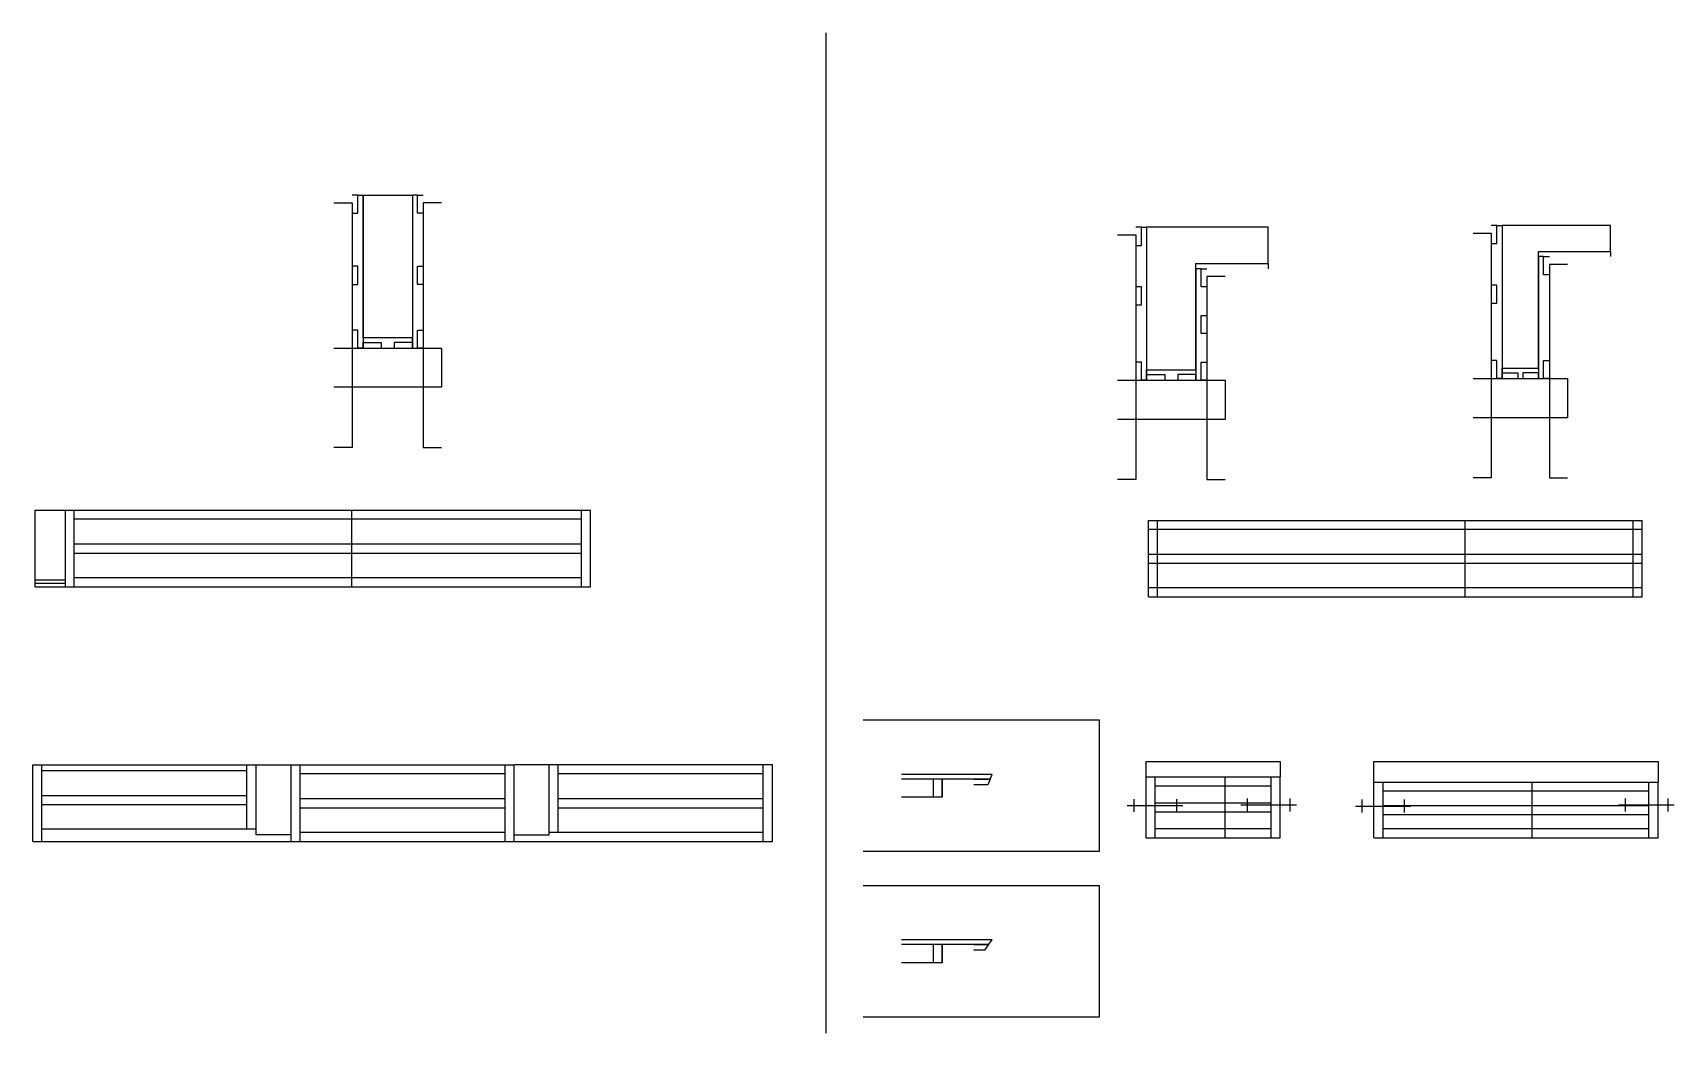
# Model space of a CAD drawing. Header units: metres. Extents: x 7775 to 9040, y 5161 to 5932.
import ezdxf

# ---------------------------------------------------------------- set-up
doc = ezdxf.new("R2010")
doc.units = ezdxf.units.M
for name, color, linetype in [('CONCRETO', 7, 'Continuous'), ('COTA', 7, 'Continuous'), ('Cotas', 7, 'Continuous'), ('Madeira', 7, 'Continuous'), ('NOMENCLATURA', 7, 'Continuous'), ('Painéis', 7, 'Continuous'), ('SARR_2.2x7', 7, 'Continuous'), ('SARR_3.5x7', 7, 'Continuous'), ('SARR_EDITAR', 7, 'Continuous')]:
    doc.layers.add(name, color=color, linetype=linetype)

msp = doc.modelspace()

# ---------------------------------------------------------------- linework, layer by layer
at = {"layer": 'CONCRETO', "color": 7, "lineweight": 25}
for points in [[(8029.2, 5806.9), (8029.2, 5806.9), (8067.2, 5806.9), (8067.2, 5778.9), (8067.2, 5778.9), (8067.2, 5696.9), (8029.2, 5696.9), (8029.2, 5806.9)], [(8726.8, 5754.2), (8726.8, 5782.2), (8633.2, 5782.2), (8633.2, 5754.2), (8633.2, 5754.2), (8633.2, 5672.2), (8671.2, 5672.2), (8671.2, 5754.2)], [(8990.8, 5763.5), (8990.8, 5783.5), (8907.2, 5783.5), (8907.2, 5755.5), (8907.2, 5755.5), (8907.2, 5673.5), (8935.2, 5673.5), (8935.2, 5763.5)]]:
    msp.add_lwpolyline(points, dxfattribs=at)
at = {"layer": 'COTA', "color": 7, "lineweight": 25}
for p, q in [((8386, 5931.9), (8386, 5161.2)), ((7776.5, 5510.1), (7776.5, 5564.1)), ((7776.5, 5564.1), (7799.5, 5564.1)), ((7946.7, 5367.9), (7973.7, 5367.9)), ((8172.7, 5367.9), (8145.7, 5367.9)), ((8632.7, 5358.6), (8632.7, 5370.6)), ((8632.7, 5370.6), (8736.2, 5370.6)), ((8736.2, 5370.6), (8736.2, 5358.6)), ((8808.4, 5354.6), (8808.4, 5370.6)), ((8808.4, 5370.6), (9027.4, 5370.6)), ((9027.4, 5370.6), (9027.4, 5354.6))]:
    msp.add_line(p, q, dxfattribs=at)
at = {"layer": 'Cotas', "color": 7, "lineweight": 25}
for points in [[(8414.7, 5402.5), (8596.7, 5402.5), (8596.7, 5301.1), (8414.7, 5301.1)], [(8414.7, 5275), (8596.7, 5275), (8596.7, 5173.5), (8414.7, 5173.5)]]:
    msp.add_lwpolyline(points, dxfattribs=at)
at = {"layer": 'Madeira', "color": 7, "lineweight": 25}
for points in [[(8020.8, 5792.9), (8025.2, 5792.9), (8025.2, 5806.9), (8020.8, 5806.9)], [(8075.6, 5792.9), (8071.2, 5792.9), (8071.2, 5806.9), (8075.6, 5806.9)], [(8624.8, 5768.2), (8629.2, 5768.2), (8629.2, 5782.2), (8624.8, 5782.2)], [(8898.8, 5769.5), (8903.2, 5769.5), (8903.2, 5783.5), (8898.8, 5783.5)], [(8943.6, 5745.5), (8939.2, 5745.5), (8939.2, 5759.5), (8943.6, 5759.5)], [(8020.8, 5738.1), (8025.2, 5738.1), (8025.2, 5752.1), (8020.8, 5752.1)], [(8075.6, 5738.1), (8071.2, 5738.1), (8071.2, 5752.1), (8075.6, 5752.1)], [(8679.6, 5736.2), (8675.2, 5736.2), (8675.2, 5750.2), (8679.6, 5750.2)], [(8624.8, 5722.3), (8629.2, 5722.3), (8629.2, 5736.3), (8624.8, 5736.3)], [(8898.8, 5723.6), (8903.2, 5723.6), (8903.2, 5737.6), (8898.8, 5737.6)], [(8679.6, 5700.2), (8675.2, 5700.2), (8675.2, 5714.2), (8679.6, 5714.2)], [(8020.8, 5688.9), (8025.2, 5688.9), (8025.2, 5702.9), (8020.8, 5702.9)], [(8029.2, 5688.9), (8029.2, 5693.3), (8043.2, 5693.3), (8043.2, 5688.9)], [(8067.2, 5688.9), (8067.2, 5693.3), (8053.2, 5693.3), (8053.2, 5688.9)], [(8075.6, 5688.9), (8071.2, 5688.9), (8071.2, 5702.9), (8075.6, 5702.9)], [(8624.8, 5664.2), (8629.2, 5664.2), (8629.2, 5678.2), (8624.8, 5678.2)], [(8633.2, 5664.2), (8633.2, 5668.6), (8647.2, 5668.6), (8647.2, 5664.2)], [(8671.2, 5664.2), (8671.2, 5668.6), (8657.2, 5668.6), (8657.2, 5664.2)], [(8679.6, 5664.2), (8675.2, 5664.2), (8675.2, 5678.2), (8679.6, 5678.2)], [(8898.8, 5665.5), (8903.2, 5665.5), (8903.2, 5679.5), (8898.8, 5679.5)], [(8907.2, 5665.5), (8907.2, 5669.9), (8919.2, 5669.9), (8919.2, 5665.5)], [(8935.2, 5665.5), (8935.2, 5669.9), (8923.2, 5669.9), (8923.2, 5665.5)], [(8943.6, 5665.5), (8939.2, 5665.5), (8939.2, 5679.5), (8943.6, 5679.5)], [(8475.7, 5357), (8475.7, 5343), (8444.2, 5343)], [(8475.7, 5343), (8475.7, 5357), (8468.7, 5357), (8468.7, 5343)], [(8500.1, 5357), (8512.6, 5357), (8510.9, 5352.6), (8500.1, 5352.6)], [(8475.7, 5229.5), (8475.7, 5215.5), (8444.2, 5215.5)], [(8475.7, 5215.5), (8475.7, 5229.5), (8468.7, 5229.5), (8468.7, 5215.5)], [(8500.1, 5229.5), (8511.4, 5229.5), (8508.3, 5225.1), (8500.1, 5225.1)]]:
    msp.add_lwpolyline(points, dxfattribs=at)
at = {"layer": 'NOMENCLATURA', "color": 7, "lineweight": 25}
for p, q in [((8623.3, 5341.5), (8623.3, 5331.6)), ((8656.1, 5341.5), (8656.1, 5331.6)), ((8710.8, 5342), (8710.8, 5332)), ((8743.6, 5342), (8743.6, 5332)), ((8799.1, 5341.2), (8799.1, 5331.2)), ((8831.8, 5341.2), (8831.8, 5331.2)), ((9002, 5342), (9002, 5332)), ((9034.8, 5342), (9034.8, 5332)), ((8618.3, 5336.6), (8661.1, 5336.6)), ((8705.8, 5337), (8748.6, 5337)), ((8794.1, 5336.2), (8836.8, 5336.2)), ((8997, 5337), (9039.8, 5337))]:
    msp.add_line(p, q, dxfattribs=at)
at = {"layer": 'Painéis', "color": 7, "lineweight": 25}
for p, q in [((7799.5, 5564.1), (8204.5, 5564.1)), ((7799.5, 5564.1), (7799.5, 5510.1)), ((8020.5, 5505.1), (8020.5, 5564.1)), ((8204.5, 5505.1), (8204.5, 5564.1)), ((8634.6, 5556.3), (9015.1, 5556.3)), ((8634.6, 5497.3), (8634.6, 5556.3)), ((8878.6, 5497.3), (8878.6, 5556.3)), ((9015.1, 5497.3), (9015.1, 5556.3)), ((7776.5, 5505.1), (7776.5, 5510.1)), ((7799.5, 5510.1), (7776.5, 5510.1)), ((7776.5, 5505.1), (8204.5, 5505.1)), ((8634.6, 5497.3), (9015.1, 5497.3)), ((7774.7, 5367.9), (7946.7, 5367.9)), ((7774.7, 5308.9), (7774.7, 5367.9)), ((7946.7, 5313.9), (7946.7, 5367.9)), ((7973.7, 5308.9), (7973.7, 5367.9)), ((7973.7, 5367.9), (8145.7, 5367.9)), ((8145.7, 5308.9), (8145.7, 5367.9)), ((8344.7, 5367.9), (8172.7, 5367.9)), ((8172.7, 5313.9), (8172.7, 5367.9)), ((8344.7, 5308.9), (8344.7, 5367.9)), ((8514, 5360.6), (8444.2, 5360.6)), ((8512.6, 5357), (8444.2, 5357)), ((8512.6, 5357), (8514, 5360.6)), ((8632.7, 5358.6), (8736.2, 5358.6)), ((8632.7, 5311.6), (8632.7, 5358.6)), ((8693.7, 5311.6), (8693.7, 5358.6)), ((8736.2, 5311.6), (8736.2, 5358.6)), ((8808.4, 5354.6), (9027.4, 5354.6)), ((8808.4, 5311.6), (8808.4, 5354.6)), ((8930.4, 5311.6), (8930.4, 5354.6)), ((9027.4, 5311.6), (9027.4, 5354.6)), ((7973.7, 5313.9), (7946.7, 5313.9)), ((8145.7, 5313.9), (8172.7, 5313.9)), ((7774.7, 5308.9), (8344.7, 5308.9)), ((8632.7, 5311.6), (8736.2, 5311.6)), ((8808.4, 5311.6), (9027.4, 5311.6)), ((8514, 5233.1), (8444.2, 5233.1)), ((8511.4, 5229.5), (8444.2, 5229.5)), ((8511.4, 5229.5), (8514, 5233.1))]:
    msp.add_line(p, q, dxfattribs=at)
for points in [[(8025.2, 5806.9), (8029.2, 5806.9), (8029.2, 5688.9), (8025.2, 5688.9)], [(8071.2, 5806.9), (8067.2, 5806.9), (8067.2, 5688.9), (8071.2, 5688.9)], [(8629.2, 5782.2), (8633.2, 5782.2), (8633.2, 5664.2), (8629.2, 5664.2)], [(8903.2, 5783.5), (8907.2, 5783.5), (8907.2, 5665.5), (8903.2, 5665.5)], [(8935.2, 5759.5), (8935.2, 5763.5), (8990.8, 5763.5), (8990.8, 5759.5)], [(8939.2, 5759.5), (8935.2, 5759.5), (8935.2, 5665.5), (8939.2, 5665.5)], [(8671.2, 5750.2), (8671.2, 5754.2), (8726.8, 5754.2), (8726.8, 5750.2)], [(8675.2, 5750.2), (8671.2, 5750.2), (8671.2, 5664.2), (8675.2, 5664.2)], [(8067.2, 5693.3), (8067.2, 5696.9), (8029.2, 5696.9), (8029.2, 5693.3)], [(8633.2, 5668.6), (8633.2, 5672.2), (8671.2, 5672.2), (8671.2, 5668.6)], [(8907.2, 5669.9), (8907.2, 5673.5), (8935.2, 5673.5), (8935.2, 5669.9)]]:
    msp.add_lwpolyline(points, dxfattribs=at)
at = {"layer": 'SARR_2.2x7', "color": 7, "lineweight": 25}
for p, q in [((7806.5, 5505.1), (7806.5, 5564.1)), ((8020.5, 5557.1), (7806.5, 5557.1)), ((8197.5, 5557.1), (8020.5, 5557.1)), ((8197.5, 5505.1), (8197.5, 5564.1)), ((8641.6, 5497.3), (8641.6, 5556.3)), ((9008.1, 5497.3), (9008.1, 5556.3)), ((8878.6, 5549.3), (8634.6, 5549.3)), ((9015.1, 5549.3), (8878.6, 5549.3)), ((7806.5, 5538.1), (8020.5, 5538.1)), ((7806.5, 5531.1), (8020.5, 5531.1)), ((8020.5, 5538.1), (8197.5, 5538.1)), ((8020.5, 5531.1), (8197.5, 5531.1)), ((8634.6, 5530.3), (8878.6, 5530.3)), ((8878.6, 5530.3), (9015.1, 5530.3)), ((8634.6, 5523.3), (8878.6, 5523.3)), ((8878.6, 5523.3), (9015.1, 5523.3)), ((8020.5, 5512.1), (7806.5, 5512.1)), ((8197.5, 5512.1), (8020.5, 5512.1)), ((8878.6, 5504.3), (8634.6, 5504.3)), ((9015.1, 5504.3), (8878.6, 5504.3)), ((7781.7, 5308.9), (7781.7, 5367.9)), ((7939.7, 5318.4), (7939.7, 5367.9)), ((7980.7, 5308.9), (7980.7, 5367.9)), ((8138.7, 5308.9), (8138.7, 5367.9)), ((8179.7, 5315.9), (8179.7, 5367.9)), ((8337.7, 5308.9), (8337.7, 5367.9)), ((7939.7, 5363.4), (7781.7, 5363.4)), ((8138.7, 5360.9), (7980.7, 5360.9)), ((8337.7, 5360.9), (8179.7, 5360.9)), ((8639.7, 5311.6), (8639.7, 5358.6)), ((8693.7, 5351.6), (8639.7, 5351.6)), ((8729.2, 5351.6), (8693.7, 5351.6)), ((8729.2, 5311.6), (8729.2, 5358.6)), ((8815.4, 5311.6), (8815.4, 5354.6)), ((9020.4, 5311.6), (9020.4, 5354.6)), ((7781.7, 5344.4), (7939.7, 5344.4)), ((7980.7, 5341.9), (8138.7, 5341.9)), ((8179.7, 5341.9), (8337.7, 5341.9)), ((8930.4, 5347.6), (8815.4, 5347.6)), ((9020.4, 5347.6), (8930.4, 5347.6)), ((7781.7, 5337.4), (7939.7, 5337.4)), ((7980.7, 5334.9), (8138.7, 5334.9)), ((8179.7, 5334.9), (8337.7, 5334.9)), ((8639.7, 5338.6), (8693.7, 5338.6)), ((8639.7, 5331.6), (8693.7, 5331.6)), ((8693.7, 5338.6), (8729.2, 5338.6)), ((8693.7, 5331.6), (8729.2, 5331.6)), ((8815.4, 5336.6), (8930.4, 5336.6)), ((8815.4, 5329.6), (8930.4, 5329.6)), ((8930.4, 5336.6), (9020.4, 5336.6)), ((8930.4, 5329.6), (9020.4, 5329.6)), ((7946.7, 5318.4), (7781.7, 5318.4)), ((8138.7, 5315.9), (7980.7, 5315.9)), ((8337.7, 5315.9), (8172.7, 5315.9)), ((8693.7, 5318.6), (8639.7, 5318.6)), ((8729.2, 5318.6), (8693.7, 5318.6)), ((8930.4, 5318.6), (8815.4, 5318.6)), ((9020.4, 5318.6), (8930.4, 5318.6))]:
    msp.add_line(p, q, dxfattribs=at)
at = {"layer": 'SARR_3.5x7', "color": 7, "lineweight": 25}
for points in [[(8006.8, 5800.9), (8020.8, 5800.9), (8020.8, 5612.5), (8006.8, 5612.5)], [(8089.6, 5800.9), (8075.6, 5800.9), (8075.6, 5612.5), (8089.6, 5612.5)], [(8610.8, 5776.2), (8624.8, 5776.2), (8624.8, 5587.7), (8610.8, 5587.7)], [(8884.8, 5777.5), (8898.8, 5777.5), (8898.8, 5589), (8884.8, 5589)], [(8693.6, 5744.2), (8679.6, 5744.2), (8679.6, 5587.7), (8693.6, 5587.7)], [(8957.6, 5753.5), (8943.6, 5753.5), (8943.6, 5589), (8957.6, 5589)], [(8006.8, 5688.9), (8089.6, 5688.9), (8089.6, 5658.9), (8006.8, 5658.9)], [(8610.8, 5664.2), (8693.6, 5664.2), (8693.6, 5634.1), (8610.8, 5634.1)], [(8884.8, 5665.5), (8957.6, 5665.5), (8957.6, 5635.4), (8884.8, 5635.4)]]:
    msp.add_lwpolyline(points, dxfattribs=at)
at = {"layer": 'SARR_EDITAR', "color": 7, "lineweight": 25}
for p, q in [((7799.5, 5507.6), (7776.5, 5507.6)), ((7799.5, 5510.1), (7799.5, 5505.1))]:
    msp.add_line(p, q, dxfattribs=at)

doc.saveas('drawing.dxf')
